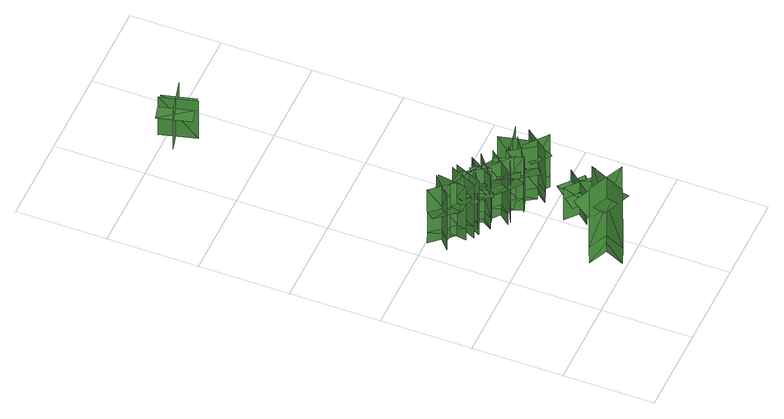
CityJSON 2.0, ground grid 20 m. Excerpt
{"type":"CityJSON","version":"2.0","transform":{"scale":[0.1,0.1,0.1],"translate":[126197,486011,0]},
"CityObjects":{
"tree1":{"type":"SolitaryVegetationObject","geometry":[{"type":"MultiSurface","lod":"1","boundaries":[[[0,1,2]],[[0,2,3]],[[4,5,6]],[[4,6,7]],[[8,9,5]],[[8,5,4]],[[10,11,1]],[[10,1,0]],[[12,13,14]],[[12,14,15]],[[16,17,18]],[[16,18,19]]]}]},
"tree2":{"type":"SolitaryVegetationObject","geometry":[{"type":"MultiSurface","lod":"1","boundaries":[[[20,21,22]],[[20,22,23]],[[24,25,26]],[[24,26,27]],[[28,29,25]],[[28,25,24]],[[30,31,21]],[[30,21,20]],[[32,33,34]],[[32,34,35]],[[36,37,38]],[[36,38,39]]]}]},
"tree3":{"type":"SolitaryVegetationObject","geometry":[{"type":"MultiSurface","lod":"1","boundaries":[[[40,41,42]],[[40,42,43]],[[44,45,46]],[[44,46,47]],[[48,49,45]],[[48,45,44]],[[50,51,41]],[[50,41,40]],[[52,53,54]],[[52,54,55]],[[56,57,58]],[[56,58,59]]]}]},
"tree4":{"type":"SolitaryVegetationObject","geometry":[{"type":"MultiSurface","lod":"1","boundaries":[[[60,61,62]],[[60,62,63]],[[64,65,66]],[[64,66,67]],[[68,69,65]],[[68,65,64]],[[70,71,61]],[[70,61,60]],[[72,73,74]],[[72,74,75]],[[76,77,78]],[[76,78,79]]]}]},
"tree5":{"type":"SolitaryVegetationObject","geometry":[{"type":"MultiSurface","lod":"1","boundaries":[[[80,81,82]],[[80,82,83]],[[84,85,86]],[[84,86,87]],[[88,89,85]],[[88,85,84]],[[90,91,81]],[[90,81,80]],[[92,93,94]],[[92,94,95]],[[96,97,98]],[[96,98,99]]]}]},
"tree6":{"type":"SolitaryVegetationObject","geometry":[{"type":"MultiSurface","lod":"1","boundaries":[[[100,101,102]],[[100,102,103]],[[104,105,106]],[[104,106,107]],[[108,109,105]],[[108,105,104]],[[110,111,101]],[[110,101,100]],[[112,113,114]],[[112,114,115]],[[116,117,118]],[[116,118,119]]]}]},
"tree7":{"type":"SolitaryVegetationObject","geometry":[{"type":"MultiSurface","lod":"1","boundaries":[[[120,121,122]],[[120,122,123]],[[124,125,126]],[[124,126,127]],[[128,129,125]],[[128,125,124]],[[130,131,121]],[[130,121,120]],[[132,133,134]],[[132,134,135]],[[136,137,138]],[[136,138,139]]]}]},
"tree8":{"type":"SolitaryVegetationObject","geometry":[{"type":"MultiSurface","lod":"1","boundaries":[[[140,141,142]],[[140,142,143]],[[144,145,146]],[[144,146,147]],[[148,149,145]],[[148,145,144]],[[150,151,141]],[[150,141,140]],[[152,153,154]],[[152,154,155]],[[156,157,158]],[[156,158,159]]]}]},
"tree9":{"type":"SolitaryVegetationObject","geometry":[{"type":"MultiSurface","lod":"1","boundaries":[[[160,161,162]],[[160,162,163]],[[164,165,166]],[[164,166,167]],[[168,169,165]],[[168,165,164]],[[170,171,161]],[[170,161,160]],[[172,173,174]],[[172,174,175]],[[176,177,178]],[[176,178,179]]]}]},
"tree10":{"type":"SolitaryVegetationObject","geometry":[{"type":"MultiSurface","lod":"1","boundaries":[[[180,181,182]],[[180,182,183]],[[184,185,186]],[[184,186,187]],[[188,189,185]],[[188,185,184]],[[190,191,181]],[[190,181,180]],[[192,193,194]],[[192,194,195]],[[196,197,198]],[[196,198,199]]]}]},
"tree11":{"type":"SolitaryVegetationObject","geometry":[{"type":"MultiSurface","lod":"1","boundaries":[[[200,201,202]],[[200,202,203]],[[204,205,206]],[[204,206,207]],[[208,209,210]],[[208,210,211]],[[208,209,212]],[[208,212,213]]]}]},
"tree12":{"type":"SolitaryVegetationObject","geometry":[{"type":"MultiSurface","lod":"1","boundaries":[[[214,215,216]],[[214,216,217]],[[218,219,220]],[[218,220,221]],[[222,223,224]],[[222,224,225]],[[222,223,226]],[[222,226,227]]]}]},
"tree13":{"type":"SolitaryVegetationObject","geometry":[{"type":"MultiSurface","lod":"1","boundaries":[[[228,229,230]],[[228,230,231]],[[232,233,234]],[[232,234,235]],[[236,237,233]],[[236,233,232]],[[238,239,229]],[[238,229,228]],[[240,241,242]],[[240,242,243]],[[244,245,246]],[[244,246,247]]]}]},
"tree14":{"type":"SolitaryVegetationObject","geometry":[{"type":"MultiSurface","lod":"1","boundaries":[[[248,249,250]],[[248,250,251]],[[252,253,254]],[[252,254,255]],[[256,257,253]],[[256,253,252]],[[258,259,249]],[[258,249,248]],[[260,261,262]],[[260,262,263]],[[264,265,266]],[[264,266,267]]]}]},
"tree15":{"type":"SolitaryVegetationObject","geometry":[{"type":"MultiSurface","lod":"1","boundaries":[[[268,269,270]],[[268,270,271]],[[272,273,274]],[[272,274,275]],[[276,277,273]],[[276,273,272]],[[278,279,269]],[[278,269,268]],[[280,281,282]],[[280,282,283]],[[284,285,286]],[[284,286,287]]]}]},
"tree16":{"type":"SolitaryVegetationObject","geometry":[{"type":"MultiSurface","lod":"1","boundaries":[[[288,289,290]],[[288,290,291]],[[292,293,294]],[[292,294,295]],[[296,297,298]],[[296,298,299]],[[296,300,301]],[[296,301,297]]]}]}
},
"vertices":[
[77,347,41],[33,395,41],[34,396,163],[78,348,163],[79,396,41],[32,352,41],[32,352,163],[80,395,163],[80,395,9],[32,352,9],[78,348,9],[34,396,9],[77,347,100],[34,395,100],[9,373,112],[53,325,112],[40,389,120],[73,353,120],[91,370,126],[58,405,126],
[110,73,53],[193,36,53],[193,35,223],[110,72,223],[135,9,53],[171,92,53],[171,92,223],[134,9,223],[134,9,8],[171,92,8],[110,72,8],[193,35,8],[110,72,136],[193,35,136],[212,78,152],[129,114,152],[182,40,163],[119,67,163],[105,36,172],[168,9,172],
[111,351,41],[47,362,41],[47,363,163],[111,352,163],[83,391,41],[72,327,41],[73,327,163],[83,391,163],[83,391,9],[73,327,9],[111,352,9],[47,363,9],[111,352,100],[47,362,100],[42,330,112],[106,320,112],[56,361,120],[104,354,120],[108,378,126],[60,385,126],
[118,374,36],[90,316,36],[89,316,158],[117,375,158],[72,358,36],[130,330,36],[130,331,158],[72,359,158],[72,359,4],[130,331,4],[117,375,4],[89,316,4],[117,374,96],[89,316,96],[119,302,107],[147,360,107],[93,324,115],[114,368,115],[92,378,121],[71,335,121],
[145,301,36],[110,356,36],[111,356,158],[146,302,158],[156,349,37],[101,314,37],[101,313,158],[156,348,158],[156,348,4],[101,313,4],[146,302,4],[111,356,4],[145,301,96],[111,356,96],[83,338,107],[118,284,107],[115,348,115],[142,308,115],[162,321,122],[136,362,122],
[129,370,36],[102,311,36],[102,311,157],[128,370,157],[83,353,36],[142,326,36],[142,327,157],[83,353,157],[83,353,4],[142,327,4],[128,370,4],[102,311,4],[128,370,95],[102,311,95],[132,298,107],[158,357,107],[105,319,114],[125,364,114],[102,374,121],[83,329,121],
[191,266,41],[142,307,41],[142,308,163],[192,267,163],[187,315,41],[146,265,41],[146,265,163],[187,315,163],[187,315,9],[146,265,9],[192,267,9],[142,308,9],[192,267,100],[142,308,100],[121,282,112],[171,241,112],[149,302,120],[186,272,120],[202,291,126],[164,321,126],
[115,343,36],[170,309,36],[169,308,157],[114,342,157],[126,295,36],[160,350,36],[159,350,157],[125,295,157],[125,295,4],[159,350,4],[114,342,4],[169,308,4],[114,342,95],[169,308,95],[187,336,107],[132,370,107],[162,313,114],[120,338,114],[108,317,121],[149,292,121],
[130,343,37],[171,293,37],[170,292,159],[129,342,159],[125,294,37],[175,335,37],[174,336,159],[124,295,159],[124,295,5],[174,336,5],[129,342,5],[170,292,5],[129,343,96],[170,292,96],[196,313,108],[155,363,108],[165,299,115],[134,337,115],[115,321,122],[146,284,122],
[170,309,41],[198,250,41],[197,250,163],[169,309,163],[153,263,41],[212,291,41],[211,291,163],[153,263,163],[153,263,9],[211,291,9],[169,309,9],[197,250,9],[169,309,100],[197,250,100],[227,264,112],[199,323,112],[193,258,120],[172,302,120],[150,291,126],[171,248,126],
[209,118,7],[254,172,7],[254,172,101],[209,118,101],[256,122,7],[202,167,7],[202,167,101],[256,122,101],[210,116,70],[256,170,70],[229,193,70],[183,139,70],[278,152,70],[232,98,70],
[229,145,9],[255,80,9],[255,80,103],[229,145,103],[210,101,9],[276,128,9],[276,128,103],[210,101,103],[227,145,72],[253,79,72],[286,92,72],[260,158,72],[227,69,72],[200,134,72],
[235,238,41],[198,291,41],[199,292,162],[235,238,162],[244,286,41],[190,249,41],[191,249,162],[244,285,162],[244,285,9],[191,249,9],[235,238,9],[199,292,9],[235,238,100],[199,291,100],[171,273,112],[208,219,112],[204,284,119],[231,244,119],[252,258,126],[224,298,126],
[249,263,34],[235,326,34],[236,326,155],[250,263,155],[275,304,34],[212,290,34],[212,289,155],[275,303,155],[275,303,2],[212,289,2],[250,263,2],[236,326,2],[249,263,93],[236,326,93],[203,319,105],[217,256,105],[237,318,112],[248,270,112],[272,276,119],[261,323,119],
[225,268,41],[277,228,41],[276,228,162],[225,267,162],[231,219,41],[271,271,41],[271,271,162],[231,220,162],[231,220,9],[271,271,9],[225,267,9],[276,228,9],[225,268,100],[276,228,100],[296,254,112],[245,294,112],[269,233,119],[231,263,119],[216,243,126],[254,214,126],
[111,930,27],[91,1010,27],[91,1010,136],[111,930,136],[144,986,27],[64,966,27],[64,966,136],[144,986,136],[109,936,108],[91,1010,108],[59,1002,108],[77,929,108],[141,944,108],[123,1018,108]
]}
